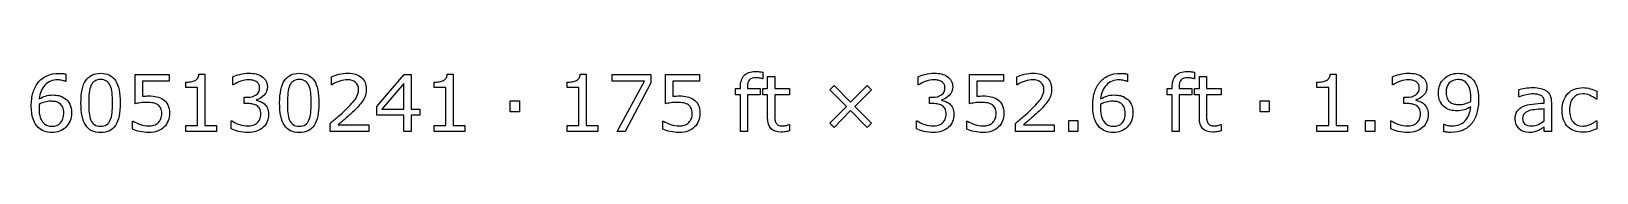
# Model space of a CAD drawing. Extents: x -13 to 750, y 12 to 2314.
# Drawn here: x 569.5 to 749.9, y 28.8 to 35.8 of the extents above; entities that cross this region are included whole.
import ezdxf

# ---------------------------------------------------------------- set-up
doc = ezdxf.new("R2010")
doc.units = 0
doc.layers.get('0').update_dxf_attribs({"linetype": 'CONTINUOUS'})

msp = doc.modelspace()

# ---------------------------------------------------------------- linework, layer by layer
at = {"color": 7}
for points in [[(573.53958, 35.4555), (573.53958, 34.6162), (573.49568, 34.6162)], [(581.48927, 32.0626), (581.48927, 35.4332), (585.42677, 35.4332), (585.42677, 34.6641), (582.33741, 34.6641), (582.33741, 32.9239)], [(590.87161, 28.8902), (587.32962, 28.8902), (587.32962, 29.5582), (588.69193, 29.5582), (588.69193, 33.9439), (587.32962, 33.9439), (587.32962, 34.5416)], [(588.85452, 35.4557), (589.53568, 35.4557), (589.53568, 29.5583), (590.87161, 29.5583), (590.87161, 28.8902)], [(592.7964, 34.2384), (592.7525, 34.2384), (592.7525, 35.1569)], [(604.18704, 34.2383), (604.14314, 34.2383), (604.14314, 35.1612)], [(619.48001, 28.8902), (615.93802, 28.8902), (615.93802, 29.5582), (617.30032, 29.5582), (617.30032, 33.9439), (615.93802, 33.9439), (615.93802, 34.5416)], [(617.46292, 35.4557), (618.14407, 35.4557), (618.14407, 29.5583), (619.48001, 29.5583), (619.48001, 28.8902)], [(634.80374, 28.8902), (631.26175, 28.8902), (631.26175, 29.5582), (632.62405, 29.5582), (632.62405, 33.9439), (631.26175, 33.9439), (631.26175, 34.5416)], [(632.78665, 35.4557), (633.4678, 35.4557), (633.4678, 29.5583), (634.80374, 29.5583), (634.80374, 28.8902)], [(642.58644, 32.0626), (642.58644, 35.4332), (646.52394, 35.4332), (646.52394, 34.6641), (643.43458, 34.6641), (643.43458, 32.9239)], [(653.82327, 34.9283), (653.77937, 34.9283)], [(654.3638, 30.4938), (654.3638, 33.1042), (653.80569, 33.1042), (653.80569, 33.7985), (654.3638, 33.7985), (654.3638, 35.2091), (655.18997, 35.2091), (655.18997, 33.7985), (656.89505, 33.7985), (656.89505, 33.1042), (655.18997, 33.1042), (655.18997, 30.8673)], [(653.82331, 35.6838), (653.82327, 34.9283)], [(671.73977, 34.2384), (671.69587, 34.2384), (671.69587, 35.1569)], [(677.59767, 32.0626), (677.59767, 35.4332), (681.53517, 35.4332), (681.53517, 34.6641), (678.44581, 34.6641), (678.44581, 32.9239)], [(683.1304, 34.2383), (683.0865, 34.2383), (683.0865, 35.1612)], [(695.80862, 35.4557), (695.80862, 34.6164), (695.76472, 34.6164)], [(703.55179, 34.9285), (703.50789, 34.9285)], [(704.09232, 30.494), (704.09232, 33.1044), (703.53421, 33.1044), (703.53421, 33.7987), (704.09232, 33.7987), (704.09232, 35.2093), (704.91849, 35.2093), (704.91849, 33.7987), (706.62357, 33.7987), (706.62357, 33.1044), (704.91849, 33.1044), (704.91849, 30.8675)], [(703.55184, 35.6838), (703.55179, 34.9285)], [(721.17386, 28.8904), (717.63187, 28.8904), (717.63187, 29.5584), (718.99417, 29.5584), (718.99417, 33.9441), (717.63187, 33.9441), (717.63187, 34.5418)], [(719.15677, 35.4559), (719.83792, 35.4559), (719.83792, 29.5585), (721.17386, 29.5585), (721.17386, 28.8904)], [(726.37257, 34.2386), (726.32867, 34.2386), (726.32867, 35.1571)], [(594.47071, 32.0762), (594.07521, 32.0762), (594.07521, 32.8057), (594.38282, 32.8057)], [(595.44635, 32.5289), (595.44635, 32.4669)], [(652.02595, 33.9659), (652.02595, 33.7989), (653.5157, 33.7989), (653.5157, 33.1046), (652.05232, 33.1046), (652.05232, 28.89), (651.22614, 28.89), (651.22614, 33.1044), (650.66804, 33.1044), (650.66804, 33.7987), (651.22614, 33.7987), (651.22614, 33.9613)], [(673.41408, 32.0762), (673.01858, 32.0762), (673.01858, 32.8057), (673.32619, 32.8057)], [(674.38972, 32.5289), (674.38972, 32.4669)], [(701.75448, 33.9661), (701.75448, 33.7991), (703.24422, 33.7991), (703.24422, 33.1048), (701.78084, 33.1048), (701.78084, 28.89), (700.95467, 28.89), (700.95467, 33.1044), (700.39656, 33.1044), (700.39656, 33.7987), (700.95467, 33.7987), (700.95467, 33.9613)], [(728.04689, 32.0764), (727.65138, 32.0764), (727.65138, 32.8059), (727.95899, 32.8059)], [(729.02252, 32.5291), (729.02252, 32.4671)], [(735.36862, 32.7441), (735.36819, 32.7444)], [(740.94925, 32.8543), (740.90535, 32.8543), (740.90535, 33.6936)], [(749.86136, 33.5047), (749.86136, 32.5862), (749.81746, 32.5862)], [(573.28508, 30.9775), (573.2847, 30.9776)], [(574.17683, 31.0133), (574.17679, 31.0126)], [(585.47071, 30.9694), (585.47073, 30.9688)], [(596.39117, 32.0407), (596.39114, 32.0411)], [(646.56788, 30.9694), (646.5679, 30.9688)], [(675.33454, 32.0407), (675.3345, 32.0411)], [(681.57911, 30.9694), (681.57913, 30.9688)], [(695.55412, 30.9777), (695.55374, 30.9778)], [(696.44587, 31.0135), (696.44583, 31.0128)], [(729.96735, 32.0409), (729.96732, 32.0413)], [(743.81888, 32.1339), (743.81888, 32.2613)], [(743.81888, 30.0989), (743.81888, 31.4656)], [(744.64071, 32.2212), (744.64066, 28.8904)], [(581.20804, 29.1363), (581.20804, 30.0635), (581.26954, 30.0635)], [(592.56351, 29.1671), (592.56351, 30.0855), (592.62941, 30.0855)], [(608.41019, 28.8902), (603.9805, 28.8902), (603.9805, 29.8087)], [(604.89019, 29.6417), (608.41021, 29.6417), (608.41019, 28.8902)], [(642.30521, 29.1363), (642.30521, 30.0635), (642.36671, 30.0635)], [(656.85112, 29.6764), (656.89502, 29.6764), (656.89505, 28.9341)], [(671.50687, 29.1671), (671.50687, 30.0855), (671.57277, 30.0855)], [(677.31644, 29.1363), (677.31644, 30.0635), (677.37794, 30.0635)], [(687.35355, 28.8902), (682.92386, 28.8902), (682.92386, 29.8087)], [(683.83355, 29.6417), (687.35357, 29.6417), (687.35355, 28.8902)], [(706.57964, 29.6766), (706.62354, 29.6766), (706.62357, 28.9343)], [(726.13968, 29.1673), (726.13968, 30.0857), (726.20558, 30.0857)], [(732.26126, 28.864), (732.26126, 29.7034), (732.30516, 29.7034)], [(743.81888, 30.0988), (743.81888, 30.0989)], [(744.64066, 28.8904), (743.81888, 28.8904), (743.81888, 29.4133)], [(749.81746, 30.1077), (749.86136, 30.1077), (749.86136, 29.198)]]:
    msp.add_lwpolyline(points, dxfattribs=at)
for points in [[(614.28128, 30.7315), (613.31009, 30.7315), (613.31009, 28.89), (612.46634, 28.89), (612.46634, 30.7313), (609.33304, 30.7313), (609.33304, 31.7421), (612.5015, 35.4335), (613.31009, 35.4335), (613.31009, 31.4344), (614.28128, 31.4344)], [(612.46634, 31.4346), (612.46634, 34.3878), (609.93069, 31.4346)], [(640.91653, 34.4537), (637.95462, 28.8902), (637.01419, 28.8902), (640.16507, 34.6646), (636.43851, 34.6646), (636.43851, 35.4337), (640.91653, 35.4337)], [(666.33011, 29.8394), (665.84232, 29.3516), (663.9263, 31.2852), (662.01028, 29.3516), (661.52249, 29.8394), (663.45609, 31.7554), (661.52249, 33.6714), (662.01028, 34.1592), (663.9263, 32.2256), (665.84232, 34.1592), (666.33011, 33.6714), (664.39651, 31.7554)], [(736.25584, 32.5554)], [(579.793, 32.1641)], [(602.67972, 32.1641)], [(625.76419, 31.1358), (624.7139, 31.1358), (624.7139, 32.3795), (625.76419, 32.3795)], [(712.13431, 31.136), (711.08401, 31.136), (711.08401, 32.3797), (712.13431, 32.3797)], [(578.63724, 30.169)], [(601.52396, 30.169)], [(690.10013, 28.8902), (689.04984, 28.8902), (689.04984, 30.1426), (690.10013, 30.1426)], [(724.29398, 28.8904), (723.24368, 28.8904), (723.24368, 30.1428), (724.29398, 30.1428)]]:
    msp.add_lwpolyline(points, close=True, dxfattribs=at)
for points in [[(569.72952, 33.3065), (569.8555, 33.754767), (570.05472, 34.1532), (570.32718, 34.5018)], [(570.32718, 34.5018), (570.584993, 34.832867), (570.917513, 35.0907), (571.32474, 35.2753)], [(572.61677, 34.8012), (571.98689, 34.8012), (571.48445, 34.603467), (571.10945, 34.208)], [(571.32474, 35.2753), (571.731967, 35.462767), (572.206577, 35.5565), (572.74857, 35.5565)], [(573.12214, 34.7392), (572.95808, 34.780533), (572.789623, 34.8012), (572.61677, 34.8012)], [(572.74857, 35.5565), (572.921417, 35.5565), (573.066433, 35.549167), (573.18362, 35.5345)], [(573.49568, 34.6162), (573.413647, 34.6602), (573.289133, 34.7012), (573.12214, 34.7392)], [(573.18362, 35.5345), (573.300813, 35.519833), (573.419467, 35.4935), (573.53958, 35.4555)], [(575.26663, 32.1553), (575.26663, 33.318433), (575.449737, 34.176833), (575.81595, 34.7305)], [(575.81595, 34.7305), (576.182157, 35.287167), (576.753447, 35.5655), (577.52982, 35.5655)], [(576.84427, 34.669), (576.665557, 34.554733), (576.523467, 34.3819), (576.418, 34.1505)], [(577.52982, 34.8404), (577.254427, 34.8404), (577.02591, 34.783267), (576.84427, 34.669)], [(577.52982, 35.5655), (578.314973, 35.5655), (578.887727, 35.282767), (579.24808, 34.7173)], [(578.21097, 34.669), (578.03519, 34.783267), (577.80814, 34.8404), (577.52982, 34.8404)], [(578.63284, 34.1592), (578.5303, 34.3848), (578.389677, 34.554733), (578.21097, 34.669)], [(579.24808, 34.7173), (579.61136, 34.154833), (579.793, 33.303767), (579.793, 32.1641)], [(587.32962, 34.5416), (587.514193, 34.5416), (587.711947, 34.556267), (587.92288, 34.5856)], [(587.92288, 34.5856), (588.13382, 34.6176), (588.29349, 34.663), (588.40189, 34.7218)], [(588.40189, 34.7218), (588.53665, 34.795067), (588.642117, 34.887367), (588.71829, 34.9987)], [(588.71829, 34.9987), (588.79739, 35.112967), (588.8428, 35.2653), (588.85452, 35.4557)], [(592.7525, 35.1569), (592.960507, 35.259433), (593.237363, 35.3532), (593.58307, 35.4382)], [(593.68409, 34.6603), (593.370617, 34.5607), (593.07472, 34.420067), (592.7964, 34.2384)], [(593.58307, 35.4382), (593.931703, 35.526067), (594.268617, 35.57), (594.59381, 35.57)], [(594.57179, 34.8097), (594.29347, 34.8097), (593.99757, 34.7599), (593.68409, 34.6603)], [(595.05958, 34.7657), (594.916027, 34.795033), (594.75343, 34.8097), (594.57179, 34.8097)], [(594.59381, 35.57), (594.913143, 35.57), (595.194393, 35.540667), (595.43756, 35.482)], [(595.46388, 34.6075), (595.3379, 34.683633), (595.203133, 34.736367), (595.05958, 34.7657)], [(595.43756, 35.482), (595.680727, 35.423333), (595.900453, 35.329567), (596.09674, 35.2007)], [(595.74513, 34.3131), (595.677743, 34.433167), (595.583993, 34.5313), (595.46388, 34.6075)], [(595.8462, 33.9), (595.8462, 34.0582), (595.81251, 34.1959), (595.74513, 34.3131)], [(596.09674, 35.2007), (596.30768, 35.0601), (596.467347, 34.8902), (596.57574, 34.691)], [(596.57574, 34.691), (596.68414, 34.4918), (596.73834, 34.2589), (596.73834, 33.9923)], [(598.15335, 32.1553), (598.15335, 33.318433), (598.336457, 34.176833), (598.70267, 34.7305)], [(598.70267, 34.7305), (599.068877, 35.287167), (599.640163, 35.5655), (600.41653, 35.5655)], [(599.73099, 34.669), (599.552277, 34.554733), (599.410187, 34.3819), (599.30472, 34.1505)], [(600.41653, 34.8404), (600.141143, 34.8404), (599.91263, 34.783267), (599.73099, 34.669)], [(600.41653, 35.5655), (601.20169, 35.5655), (601.774447, 35.282767), (602.1348, 34.7173)], [(601.09769, 34.669), (600.921903, 34.783267), (600.69485, 34.8404), (600.41653, 34.8404)], [(601.51956, 34.1592), (601.41702, 34.3848), (601.276397, 34.554733), (601.09769, 34.669)], [(602.1348, 34.7173), (602.49808, 34.154833), (602.67972, 33.303767), (602.67972, 32.1641)], [(604.14314, 35.1612), (604.351147, 35.263733), (604.628, 35.357467), (604.9737, 35.4424)], [(605.09671, 34.669), (604.786163, 34.575267), (604.48294, 34.4317), (604.18704, 34.2383)], [(604.9737, 35.4424), (605.322333, 35.5274), (605.65925, 35.5699), (605.98445, 35.5699)], [(605.96243, 34.8096), (605.69583, 34.8096), (605.407257, 34.762733), (605.09671, 34.669)], [(606.89847, 34.5196), (606.67581, 34.712933), (606.363797, 34.8096), (605.96243, 34.8096)], [(605.98445, 35.5699), (606.655343, 35.5699), (607.18122, 35.4073), (607.56208, 35.0821)], [(607.23685, 33.7242), (607.23685, 34.064), (607.124057, 34.329133), (606.89847, 34.5196)], [(607.56208, 35.0821), (607.94294, 34.759833), (608.13337, 34.321833), (608.13337, 33.7681)], [(615.93802, 34.5416), (616.122587, 34.5416), (616.32034, 34.556267), (616.53128, 34.5856)], [(616.53128, 34.5856), (616.74222, 34.6176), (616.901887, 34.663), (617.01028, 34.7218)], [(617.01028, 34.7218), (617.145047, 34.795067), (617.250517, 34.887367), (617.32669, 34.9987)], [(617.32669, 34.9987), (617.40579, 35.112967), (617.4512, 35.2653), (617.46292, 35.4557)], [(631.26175, 34.5416), (631.446317, 34.5416), (631.64407, 34.556267), (631.85501, 34.5856)], [(631.85501, 34.5856), (632.06595, 34.6176), (632.225617, 34.663), (632.33401, 34.7218)], [(632.33401, 34.7218), (632.468777, 34.795067), (632.574247, 34.887367), (632.65042, 34.9987)], [(632.65042, 34.9987), (632.72952, 35.112967), (632.77493, 35.2653), (632.78665, 35.4557)], [(651.22614, 33.9613), (651.22614, 34.5443), (651.37116, 34.991067), (651.6612, 35.3016)], [(651.6612, 35.3016), (651.95124, 35.615067), (652.370187, 35.7718), (652.91804, 35.7718)], [(652.26325, 34.814), (652.10505, 34.658733), (652.02595, 34.376033), (652.02595, 33.9659)], [(653.03669, 35.0513), (652.682197, 35.0513), (652.424383, 34.9722), (652.26325, 34.814)], [(652.91804, 35.7718), (653.102607, 35.7718), (653.268133, 35.763133), (653.41462, 35.7458)], [(653.42341, 35.0073), (653.276923, 35.036633), (653.148017, 35.0513), (653.03669, 35.0513)], [(653.41462, 35.7458), (653.564033, 35.728467), (653.700263, 35.7078), (653.82331, 35.6838)], [(653.77937, 34.9283), (653.68855, 34.9543), (653.569897, 34.980633), (653.42341, 35.0073)], [(671.69587, 35.1569), (671.903877, 35.259433), (672.180733, 35.3532), (672.52644, 35.4382)], [(672.62746, 34.6603), (672.313987, 34.5607), (672.01809, 34.420067), (671.73977, 34.2384)], [(672.52644, 35.4382), (672.875073, 35.526067), (673.211987, 35.57), (673.53718, 35.57)], [(673.51516, 34.8097), (673.23684, 34.8097), (672.94094, 34.7599), (672.62746, 34.6603)], [(674.00295, 34.7657), (673.859397, 34.795033), (673.6968, 34.8097), (673.51516, 34.8097)], [(673.53718, 35.57), (673.856513, 35.57), (674.137763, 35.540667), (674.38093, 35.482)], [(674.40725, 34.6075), (674.28127, 34.683633), (674.146503, 34.736367), (674.00295, 34.7657)], [(674.38093, 35.482), (674.624097, 35.423333), (674.843823, 35.329567), (675.04011, 35.2007)], [(674.6885, 34.3131), (674.621113, 34.433167), (674.527363, 34.5313), (674.40725, 34.6075)], [(674.78957, 33.9), (674.78957, 34.0582), (674.75588, 34.1959), (674.6885, 34.3131)], [(675.04011, 35.2007), (675.25105, 35.0601), (675.410717, 34.8902), (675.51911, 34.691)], [(675.51911, 34.691), (675.62751, 34.4918), (675.68171, 34.2589), (675.68171, 33.9923)], [(683.0865, 35.1612), (683.294507, 35.263733), (683.57136, 35.357467), (683.91706, 35.4424)], [(684.04007, 34.669), (683.729523, 34.575267), (683.4263, 34.4317), (683.1304, 34.2383)], [(683.91706, 35.4424), (684.265693, 35.5274), (684.602607, 35.5699), (684.9278, 35.5699)], [(684.90579, 34.8096), (684.63919, 34.8096), (684.350617, 34.762733), (684.04007, 34.669)], [(685.84183, 34.5196), (685.61917, 34.712933), (685.307157, 34.8096), (684.90579, 34.8096)], [(684.9278, 35.5699), (685.5987, 35.5699), (686.12458, 35.4073), (686.50544, 35.0821)], [(686.18021, 33.7242), (686.18021, 34.064), (686.067417, 34.329133), (685.84183, 34.5196)], [(686.50544, 35.0821), (686.8863, 34.759833), (687.07673, 34.321833), (687.07673, 33.7681)], [(691.99857, 33.3067), (692.124543, 33.754967), (692.32376, 34.1534), (692.59622, 34.502)], [(692.59622, 34.502), (692.854033, 34.833067), (693.186553, 35.0909), (693.59378, 35.2755)], [(694.88581, 34.8014), (694.25593, 34.8014), (693.75349, 34.603667), (693.37849, 34.2082)], [(693.59378, 35.2755), (694.001007, 35.462967), (694.475617, 35.5567), (695.01761, 35.5567)], [(695.39118, 34.7394), (695.22712, 34.780733), (695.058663, 34.8014), (694.88581, 34.8014)], [(695.01761, 35.5567), (695.190463, 35.5567), (695.335483, 35.549367), (695.45267, 35.5347)], [(695.76472, 34.6164), (695.682687, 34.6604), (695.558173, 34.7014), (695.39118, 34.7394)], [(695.45267, 35.5347), (695.569857, 35.520033), (695.688507, 35.4937), (695.80862, 35.4557)], [(700.95467, 33.9613), (700.95467, 34.5443), (701.09969, 34.991067), (701.38973, 35.3016)], [(701.38973, 35.3016), (701.67977, 35.615067), (702.098713, 35.7718), (702.64656, 35.7718)], [(701.99178, 34.8142), (701.83358, 34.658933), (701.75448, 34.376233), (701.75448, 33.9661)], [(702.76522, 35.0515), (702.410727, 35.0515), (702.152913, 34.9724), (701.99178, 34.8142)], [(702.64656, 35.7718), (702.831133, 35.7718), (702.996663, 35.763133), (703.14315, 35.7458)], [(703.15194, 35.0075), (703.005453, 35.036833), (702.876547, 35.0515), (702.76522, 35.0515)], [(703.14315, 35.7458), (703.292563, 35.728467), (703.428793, 35.7078), (703.55184, 35.6838)], [(703.50789, 34.9285), (703.41707, 34.9545), (703.29842, 34.980833), (703.15194, 35.0075)], [(717.63187, 34.5418), (717.816437, 34.5418), (718.01419, 34.556467), (718.22513, 34.5858)], [(718.22513, 34.5858), (718.436063, 34.6178), (718.59573, 34.6632), (718.70413, 34.722)], [(718.70413, 34.722), (718.838897, 34.795267), (718.944367, 34.887567), (719.02054, 34.9989)], [(719.02054, 34.9989), (719.09964, 35.113167), (719.14505, 35.2655), (719.15677, 35.4559)], [(726.32867, 35.1571), (726.536683, 35.259633), (726.81354, 35.3534), (727.15924, 35.4384)], [(727.26026, 34.6605), (726.946787, 34.5609), (726.65089, 34.420267), (726.37257, 34.2386)], [(727.15924, 35.4384), (727.507873, 35.526267), (727.844787, 35.5702), (728.16998, 35.5702)], [(728.14796, 34.8099), (727.86964, 34.8099), (727.57374, 34.7601), (727.26026, 34.6605)], [(728.63575, 34.7659), (728.492197, 34.795233), (728.3296, 34.8099), (728.14796, 34.8099)], [(728.16998, 35.5702), (728.48932, 35.5702), (728.77057, 35.540867), (729.01373, 35.4822)], [(729.04005, 34.6077), (728.91407, 34.683833), (728.779303, 34.736567), (728.63575, 34.7659)], [(729.01373, 35.4822), (729.256897, 35.423533), (729.476623, 35.329767), (729.67291, 35.2009)], [(729.3213, 34.3133), (729.25392, 34.433367), (729.16017, 34.5315), (729.04005, 34.6077)], [(729.42237, 33.9002), (729.42237, 34.0584), (729.38868, 34.1961), (729.3213, 34.3133)], [(729.67291, 35.2009), (729.88385, 35.0603), (730.04352, 34.8904), (730.15192, 34.6912)], [(730.15192, 34.6912), (730.260313, 34.492), (730.31451, 34.2591), (730.31451, 33.9925)], [(731.624, 33.3069), (731.624, 33.9749), (731.843727, 34.518367), (732.28318, 34.9373)], [(732.28318, 34.9373), (732.722633, 35.356233), (733.258767, 35.5657), (733.89158, 35.5657)], [(732.88089, 34.454), (732.637723, 34.190333), (732.51614, 33.819733), (732.51614, 33.3422)], [(733.88284, 34.8495), (733.460967, 34.8495), (733.126983, 34.717667), (732.88089, 34.454)], [(734.397, 34.7615), (734.2388, 34.820167), (734.067413, 34.8495), (733.88284, 34.8495)], [(733.89158, 35.5657), (734.207987, 35.5657), (734.500957, 35.5159), (734.77049, 35.4163)], [(734.84085, 34.4802), (734.703157, 34.612067), (734.555207, 34.705833), (734.397, 34.7615)], [(734.77049, 35.4163), (735.040023, 35.319633), (735.275863, 35.173133), (735.47801, 34.9768)], [(735.22757, 33.8386), (735.133817, 34.114), (735.00491, 34.327867), (734.84085, 34.4802)], [(735.47801, 34.9768), (735.72703, 34.733667), (735.918923, 34.4202), (736.05369, 34.0364)], [(569.54495, 31.764), (569.54495, 32.344067), (569.606473, 32.858233), (569.72952, 33.3065)], [(571.10945, 34.208), (570.73445, 33.8154), (570.516187, 33.283667), (570.45466, 32.6128)], [(570.45466, 32.6128), (570.700753, 32.7622), (570.942453, 32.874967), (571.17976, 32.9511)], [(571.17976, 32.9511), (571.419993, 33.030233), (571.696847, 33.0698), (572.01032, 33.0698)], [(572.01032, 33.0698), (572.28864, 33.0698), (572.53327, 33.043467), (572.74421, 32.9908)], [(572.74421, 32.9908), (572.958077, 32.9408), (573.17634, 32.838267), (573.399, 32.6832)], [(573.399, 32.6832), (573.656813, 32.504467), (573.85017, 32.278867), (573.97907, 32.0064)], [(576.21146, 33.3023), (576.176327, 32.9537), (576.15876, 32.571367), (576.15876, 32.1553)], [(576.418, 34.1505), (576.318393, 33.9337), (576.249547, 33.650967), (576.21146, 33.3023)], [(578.84378, 33.3243), (578.808647, 33.652433), (578.738333, 33.930733), (578.63284, 34.1592)], [(578.90088, 32.1641), (578.90088, 32.609433), (578.881847, 32.996167), (578.84378, 33.3243)], [(582.33741, 32.9239), (582.46339, 32.9359), (582.592297, 32.944567), (582.72413, 32.9499)], [(582.72413, 32.9499), (582.85597, 32.956567), (582.97023, 32.9599), (583.06691, 32.9599)], [(583.06691, 32.9599), (583.421397, 32.9599), (583.731943, 32.929233), (583.99855, 32.8679)], [(583.99855, 32.8679), (584.26515, 32.809233), (584.509777, 32.703733), (584.73243, 32.5514)], [(584.73243, 32.5514), (584.966803, 32.390267), (585.148443, 32.182267), (585.27735, 31.9274)], [(594.38282, 32.8057), (594.828133, 32.8057), (595.182627, 32.898), (595.4463, 33.0826)], [(595.4463, 33.0826), (595.7129, 33.270067), (595.8462, 33.542533), (595.8462, 33.9)], [(596.35162, 33.0386), (596.09674, 32.769067), (595.794983, 32.599167), (595.44635, 32.5289)], [(595.44635, 32.4669), (595.586977, 32.443567), (595.74811, 32.393767), (595.92975, 32.3175)], [(596.73834, 33.9923), (596.73834, 33.628967), (596.609433, 33.311067), (596.35162, 33.0386)], [(599.09818, 33.3023), (599.063047, 32.9537), (599.04548, 32.571367), (599.04548, 32.1553)], [(599.30472, 34.1505), (599.205107, 33.9337), (599.13626, 33.650967), (599.09818, 33.3023)], [(601.7305, 33.3243), (601.695367, 33.652433), (601.625053, 33.930733), (601.51956, 34.1592)], [(601.7876, 32.1641), (601.7876, 32.609433), (601.768567, 32.996167), (601.7305, 33.3243)], [(605.76907, 31.3863), (606.33157, 31.931233), (606.716827, 32.363367), (606.92484, 32.6827)], [(606.92484, 32.6827), (607.132847, 33.004967), (607.23685, 33.352133), (607.23685, 33.7242)], [(607.75982, 32.4586), (607.64556, 32.276933), (607.510793, 32.0982), (607.35552, 31.9224)], [(608.03667, 33.0694), (607.975137, 32.855533), (607.882853, 32.651933), (607.75982, 32.4586)], [(608.13337, 33.7681), (608.13337, 33.5191), (608.101137, 33.2862), (608.03667, 33.0694)], [(643.43458, 32.9239), (643.56056, 32.9359), (643.689467, 32.944567), (643.8213, 32.9499)], [(643.8213, 32.9499), (643.953133, 32.956567), (644.06739, 32.9599), (644.16407, 32.9599)], [(644.16407, 32.9599), (644.518563, 32.9599), (644.82911, 32.929233), (645.09571, 32.8679)], [(645.09571, 32.8679), (645.362317, 32.809233), (645.606947, 32.703733), (645.8296, 32.5514)], [(645.8296, 32.5514), (646.063973, 32.390267), (646.245613, 32.182267), (646.37452, 31.9274)], [(673.32619, 32.8057), (673.771503, 32.8057), (674.125997, 32.898), (674.38967, 33.0826)], [(674.38967, 33.0826), (674.65627, 33.270067), (674.78957, 33.542533), (674.78957, 33.9)], [(675.29499, 33.0386), (675.04011, 32.769067), (674.738353, 32.599167), (674.38972, 32.5289)], [(674.38972, 32.4669), (674.530347, 32.443567), (674.69148, 32.393767), (674.87312, 32.3175)], [(675.68171, 33.9923), (675.68171, 33.628967), (675.552803, 33.311067), (675.29499, 33.0386)], [(678.44581, 32.9239), (678.57179, 32.9359), (678.700697, 32.944567), (678.83253, 32.9499)], [(678.83253, 32.9499), (678.964363, 32.956567), (679.07862, 32.9599), (679.1753, 32.9599)], [(679.1753, 32.9599), (679.529793, 32.9599), (679.84034, 32.929233), (680.10694, 32.8679)], [(680.10694, 32.8679), (680.373547, 32.809233), (680.618177, 32.703733), (680.84083, 32.5514)], [(680.84083, 32.5514), (681.075203, 32.390267), (681.256843, 32.182267), (681.38575, 31.9274)], [(684.71243, 31.3863), (685.27493, 31.931233), (685.660183, 32.363367), (685.86819, 32.6827)], [(685.86819, 32.6827), (686.076203, 33.004967), (686.18021, 33.352133), (686.18021, 33.7242)], [(686.70318, 32.4586), (686.58892, 32.276933), (686.454153, 32.0982), (686.29888, 31.9224)], [(686.98003, 33.0694), (686.918497, 32.855533), (686.826213, 32.651933), (686.70318, 32.4586)], [(687.07673, 33.7681), (687.07673, 33.5191), (687.044497, 33.2862), (686.98003, 33.0694)], [(691.814, 31.7642), (691.814, 32.344267), (691.875523, 32.858433), (691.99857, 33.3067)], [(693.37849, 34.2082), (693.00349, 33.8156), (692.785227, 33.283867), (692.7237, 32.613)], [(692.7237, 32.613), (692.969793, 32.7624), (693.211493, 32.875167), (693.4488, 32.9513)], [(693.4488, 32.9513), (693.689033, 33.030433), (693.96589, 33.07), (694.27937, 33.07)], [(694.27937, 33.07), (694.55769, 33.07), (694.802317, 33.043667), (695.01325, 32.991)], [(695.01325, 32.991), (695.227117, 32.941), (695.44538, 32.838467), (695.66804, 32.6834)], [(695.66804, 32.6834), (695.925853, 32.504667), (696.119213, 32.279067), (696.24812, 32.0066)], [(727.95899, 32.8059), (728.404303, 32.8059), (728.758797, 32.8982), (729.02247, 33.0828)], [(729.02247, 33.0828), (729.28907, 33.270267), (729.42237, 33.542733), (729.42237, 33.9002)], [(729.92779, 33.0388), (729.67291, 32.769267), (729.371153, 32.599367), (729.02252, 32.5291)], [(729.02252, 32.4671), (729.163147, 32.443767), (729.32428, 32.393967), (729.50592, 32.3177)], [(730.31451, 33.9925), (730.31451, 33.629167), (730.185603, 33.311267), (729.92779, 33.0388)], [(731.81736, 32.3181), (731.688453, 32.5935), (731.624, 32.9231), (731.624, 33.3069)], [(732.51614, 33.3422), (732.51614, 33.063867), (732.555693, 32.8368), (732.6348, 32.661)], [(732.6348, 32.661), (732.7139, 32.4852), (732.8472, 32.3314), (733.0347, 32.1996)], [(735.36819, 32.7444), (735.36819, 33.198533), (735.321317, 33.563267), (735.22757, 33.8386)], [(735.35062, 32.331), (735.353287, 32.392333), (735.356287, 32.4524), (735.35962, 32.5112)], [(735.35962, 32.5112), (735.36562, 32.572533), (735.36862, 32.650167), (735.36862, 32.7441)], [(736.05369, 34.0364), (736.188457, 33.655533), (736.25584, 33.161867), (736.25584, 32.5554)], [(736.25589, 32.5554), (736.25589, 31.984133), (736.189973, 31.4656), (736.05814, 30.9998)], [(740.90535, 33.6936), (741.066483, 33.7376), (741.299393, 33.785933), (741.60408, 33.8386)], [(741.77542, 33.1004), (741.50882, 33.0444), (741.23343, 32.962367), (740.94925, 32.8543)], [(741.60408, 33.8386), (741.908773, 33.891267), (742.209067, 33.9176), (742.50496, 33.9176)], [(742.50052, 33.1884), (742.28372, 33.1884), (742.04202, 33.159067), (741.77542, 33.1004)], [(743.01468, 33.1534), (742.85062, 33.176733), (742.679233, 33.1884), (742.50052, 33.1884)], [(742.50496, 33.9176), (742.850667, 33.9176), (743.15096, 33.888267), (743.40584, 33.8296)], [(743.43655, 33.0172), (743.319363, 33.084533), (743.17874, 33.129933), (743.01468, 33.1534)], [(743.40584, 33.8296), (743.663653, 33.774267), (743.88631, 33.677567), (744.07381, 33.5395)], [(743.7178, 32.7271), (743.653333, 32.850167), (743.559583, 32.946867), (743.43655, 33.0172)], [(743.81888, 32.2613), (743.81888, 32.448833), (743.785187, 32.6041), (743.7178, 32.7271)], [(744.07381, 33.5395), (744.258383, 33.404767), (744.39901, 33.230467), (744.49569, 33.0166)], [(744.49569, 33.0166), (744.59237, 32.802733), (744.64071, 32.5376), (744.64071, 32.2212)], [(745.87991, 31.3382), (745.87991, 32.140933), (746.099637, 32.7708), (746.53909, 33.2278)], [(746.53909, 33.2278), (746.981477, 33.6848), (747.564487, 33.9133), (748.28812, 33.9133)], [(747.14119, 32.7224), (746.871663, 32.408933), (746.7369, 31.947533), (746.7369, 31.3382)], [(748.25301, 33.197), (747.784263, 33.197), (747.413657, 33.0388), (747.14119, 32.7224)], [(749.03524, 33.0388), (748.768633, 33.144267), (748.50789, 33.197), (748.25301, 33.197)], [(748.28812, 33.9133), (748.569367, 33.9133), (748.844757, 33.873767), (749.11429, 33.7947)], [(749.81746, 32.5862), (749.565507, 32.782467), (749.304767, 32.933333), (749.03524, 33.0388)], [(749.11429, 33.7947), (749.38675, 33.715567), (749.635773, 33.6189), (749.86136, 33.5047)], [(569.7471, 30.3138), (569.612333, 30.7152), (569.54495, 31.1986), (569.54495, 31.764)], [(570.43703, 31.7994), (570.434363, 31.740733), (570.43303, 31.666033), (570.43303, 31.5753)], [(570.43303, 31.5753), (570.43303, 31.112367), (570.479903, 30.746133), (570.57365, 30.4766)], [(570.45023, 31.9883), (570.44423, 31.923633), (570.43983, 31.860667), (570.43703, 31.7994)], [(571.10941, 32.2608), (570.895537, 32.202133), (570.67581, 32.1113), (570.45023, 31.9883)], [(571.80374, 32.3488), (571.55472, 32.3488), (571.323277, 32.319467), (571.10941, 32.2608)], [(572.3179, 32.3048), (572.15384, 32.334133), (571.982453, 32.3488), (571.80374, 32.3488)], [(572.76614, 32.1202), (572.63138, 32.213933), (572.481967, 32.275467), (572.3179, 32.3048)], [(573.16165, 31.6544), (573.08255, 31.833067), (572.950713, 31.988333), (572.76614, 32.1202)], [(572.92033, 29.8569), (573.163497, 30.117633), (573.28508, 30.491167), (573.28508, 30.9775)], [(573.2847, 30.9776), (573.2847, 31.250067), (573.243683, 31.475667), (573.16165, 31.6544)], [(574.17679, 31.0126), (574.17679, 30.347533), (573.957063, 29.804067), (573.51761, 29.3822)], [(573.97907, 32.0064), (574.11091, 31.733933), (574.17683, 31.4029), (574.17683, 31.0133)], [(575.80716, 29.5889), (575.446807, 30.145567), (575.26663, 31.001033), (575.26663, 32.1553)], [(576.15876, 32.1553), (576.15876, 31.6983), (576.17486, 31.316), (576.20706, 31.0084)], [(576.20706, 31.0084), (576.23926, 30.700733), (576.308107, 30.425333), (576.4136, 30.1822)], [(578.63724, 30.169), (578.73978, 30.406333), (578.808627, 30.684667), (578.84378, 31.004)], [(578.84378, 31.004), (578.881847, 31.326267), (578.90088, 31.712967), (578.90088, 32.1641)], [(579.793, 32.1641), (579.793, 30.9893), (579.60843, 30.1265), (579.23929, 29.5757)], [(582.1045, 32.168), (581.8672, 32.132667), (581.662123, 32.097533), (581.48927, 32.0626)], [(582.85157, 32.221), (582.593757, 32.221), (582.344733, 32.203333), (582.1045, 32.168)], [(583.58107, 32.151), (583.36427, 32.197667), (583.121103, 32.221), (582.85157, 32.221)], [(584.13917, 31.9181), (583.98683, 32.029433), (583.800797, 32.107067), (583.58107, 32.151)], [(584.45997, 31.5446), (584.383797, 31.699867), (584.276863, 31.824367), (584.13917, 31.9181)], [(584.57862, 30.9733), (584.57862, 31.1989), (584.53907, 31.389333), (584.45997, 31.5446)], [(584.47755, 30.3625), (584.54493, 30.538233), (584.57862, 30.741833), (584.57862, 30.9733)], [(585.27735, 31.9274), (585.406257, 31.672533), (585.47071, 31.3532), (585.47071, 30.9694)], [(585.47073, 30.9688), (585.47073, 30.664133), (585.415067, 30.372633), (585.30374, 30.0943)], [(595.07716, 32.0232), (594.88966, 32.058533), (594.68751, 32.0762), (594.47071, 32.0762)], [(595.55616, 31.8386), (595.424327, 31.929467), (595.26466, 31.991), (595.07716, 32.0232)], [(595.86378, 31.4739), (595.79054, 31.629167), (595.688, 31.750733), (595.55616, 31.8386)], [(595.97804, 30.8938), (595.97804, 31.1282), (595.939953, 31.321567), (595.86378, 31.4739)], [(595.87696, 30.3049), (595.944347, 30.460167), (595.97804, 30.656467), (595.97804, 30.8938)], [(595.92975, 32.3175), (596.11139, 32.2443), (596.265197, 32.152033), (596.39117, 32.0407)], [(596.39114, 32.0411), (596.531767, 31.9151), (596.64749, 31.7569), (596.73831, 31.5665)], [(596.87454, 30.8282), (596.87454, 30.529333), (596.82034, 30.2554), (596.71194, 30.0064)], [(596.73831, 31.5665), (596.82913, 31.376033), (596.87454, 31.129933), (596.87454, 30.8282)], [(598.69388, 29.5889), (598.333527, 30.145567), (598.15335, 31.001033), (598.15335, 32.1553)], [(599.04548, 32.1553), (599.04548, 31.6983), (599.06158, 31.316), (599.09378, 31.0084)], [(599.09378, 31.0084), (599.12598, 30.700733), (599.194827, 30.425333), (599.30032, 30.1822)], [(601.52396, 30.169), (601.626493, 30.406333), (601.69534, 30.684667), (601.7305, 31.004)], [(601.7305, 31.004), (601.768567, 31.326267), (601.7876, 31.712967), (601.7876, 32.1641)], [(602.67972, 32.1641), (602.67972, 30.9893), (602.49515, 30.1265), (602.12601, 29.5757)], [(604.90335, 30.5997), (605.213897, 30.863367), (605.50247, 31.125567), (605.76907, 31.3863)], [(606.79741, 31.338), (606.483937, 31.030333), (606.160207, 30.7315), (605.82622, 30.4415)], [(607.35552, 31.9224), (607.203173, 31.746667), (607.017137, 31.551867), (606.79741, 31.338)], [(643.20167, 32.168), (642.964363, 32.132667), (642.759287, 32.097533), (642.58644, 32.0626)], [(643.94874, 32.221), (643.690927, 32.221), (643.441903, 32.203333), (643.20167, 32.168)], [(644.67823, 32.151), (644.461437, 32.197667), (644.218273, 32.221), (643.94874, 32.221)], [(645.23634, 31.9181), (645.083993, 32.029433), (644.897957, 32.107067), (644.67823, 32.151)], [(645.55714, 31.5446), (645.480967, 31.699867), (645.374033, 31.824367), (645.23634, 31.9181)], [(645.67579, 30.9733), (645.67579, 31.1989), (645.63624, 31.389333), (645.55714, 31.5446)], [(645.57472, 30.3625), (645.6421, 30.538233), (645.67579, 30.741833), (645.67579, 30.9733)], [(646.37452, 31.9274), (646.503427, 31.672533), (646.56788, 31.3532), (646.56788, 30.9694)], [(646.5679, 30.9688), (646.5679, 30.664133), (646.512237, 30.372633), (646.40091, 30.0943)], [(655.18997, 30.8673), (655.18997, 30.6095), (655.195837, 30.407367), (655.20757, 30.2609)], [(674.02053, 32.0232), (673.83303, 32.058533), (673.63088, 32.0762), (673.41408, 32.0762)], [(674.49953, 31.8386), (674.367697, 31.929467), (674.20803, 31.991), (674.02053, 32.0232)], [(674.80715, 31.4739), (674.73391, 31.629167), (674.63137, 31.750733), (674.49953, 31.8386)], [(674.92141, 30.8938), (674.92141, 31.1282), (674.883323, 31.321567), (674.80715, 31.4739)], [(674.82033, 30.3049), (674.887717, 30.460167), (674.92141, 30.656467), (674.92141, 30.8938)], [(674.87312, 32.3175), (675.05476, 32.2443), (675.208567, 32.152033), (675.33454, 32.0407)], [(675.3345, 32.0411), (675.475127, 31.9151), (675.59085, 31.7569), (675.68167, 31.5665)], [(675.8179, 30.8282), (675.8179, 30.529333), (675.7637, 30.2554), (675.6553, 30.0064)], [(675.68167, 31.5665), (675.77249, 31.376033), (675.8179, 31.129933), (675.8179, 30.8282)], [(678.2129, 32.168), (677.975593, 32.132667), (677.770517, 32.097533), (677.59767, 32.0626)], [(678.95997, 32.221), (678.702157, 32.221), (678.453133, 32.203333), (678.2129, 32.168)], [(679.68946, 32.151), (679.472667, 32.197667), (679.229503, 32.221), (678.95997, 32.221)], [(680.24757, 31.9181), (680.095223, 32.029433), (679.909187, 32.107067), (679.68946, 32.151)], [(680.56837, 31.5446), (680.492197, 31.699867), (680.385263, 31.824367), (680.24757, 31.9181)], [(680.68702, 30.9733), (680.68702, 31.1989), (680.64747, 31.389333), (680.56837, 31.5446)], [(680.58595, 30.3625), (680.65333, 30.538233), (680.68702, 30.741833), (680.68702, 30.9733)], [(681.38575, 31.9274), (681.514657, 31.672533), (681.57911, 31.3532), (681.57911, 30.9694)], [(681.57913, 30.9688), (681.57913, 30.664133), (681.523467, 30.372633), (681.41214, 30.0943)], [(683.84671, 30.5997), (684.157257, 30.863367), (684.44583, 31.125567), (684.71243, 31.3863)], [(685.74077, 31.338), (685.427297, 31.030333), (685.103567, 30.7315), (684.76958, 30.4415)], [(686.29888, 31.9224), (686.146533, 31.746667), (685.960497, 31.551867), (685.74077, 31.338)], [(692.01614, 30.314), (691.88138, 30.7154), (691.814, 31.1988), (691.814, 31.7642)], [(692.70607, 31.7996), (692.703403, 31.740933), (692.70207, 31.666233), (692.70207, 31.5755)], [(692.70207, 31.5755), (692.70207, 31.112567), (692.748947, 30.746333), (692.8427, 30.4768)], [(692.71927, 31.9885), (692.71327, 31.923833), (692.70887, 31.860867), (692.70607, 31.7996)], [(693.37845, 32.261), (693.164583, 32.202333), (692.944857, 32.1115), (692.71927, 31.9885)], [(694.07278, 32.349), (693.82376, 32.349), (693.592317, 32.319667), (693.37845, 32.261)], [(694.58694, 32.305), (694.42288, 32.334333), (694.251493, 32.349), (694.07278, 32.349)], [(695.03519, 32.1204), (694.900423, 32.214133), (694.751007, 32.275667), (694.58694, 32.305)], [(695.43069, 31.6546), (695.35159, 31.833267), (695.219757, 31.988533), (695.03519, 32.1204)], [(695.18938, 29.8571), (695.43254, 30.117833), (695.55412, 30.491367), (695.55412, 30.9777)], [(695.55374, 30.9778), (695.55374, 31.250267), (695.512723, 31.475867), (695.43069, 31.6546)], [(696.44583, 31.0128), (696.44583, 30.347733), (696.226103, 29.804267), (695.78665, 29.3824)], [(696.24812, 32.0066), (696.379953, 31.734133), (696.44587, 31.4031), (696.44587, 31.0135)], [(704.91849, 30.8675), (704.91849, 30.6097), (704.924357, 30.407567), (704.93609, 30.2611)], [(728.65333, 32.0234), (728.46583, 32.058733), (728.263683, 32.0764), (728.04689, 32.0764)], [(729.13233, 31.8388), (729.000497, 31.929667), (728.84083, 31.9912), (728.65333, 32.0234)], [(729.43995, 31.4741), (729.36671, 31.629367), (729.26417, 31.750933), (729.13233, 31.8388)], [(729.55421, 30.894), (729.55421, 31.1284), (729.516123, 31.321767), (729.43995, 31.4741)], [(729.45314, 30.3051), (729.52052, 30.460367), (729.55421, 30.656667), (729.55421, 30.894)], [(729.50592, 32.3177), (729.68756, 32.2445), (729.84137, 32.152233), (729.96735, 32.0409)], [(729.96732, 32.0413), (730.10794, 31.9153), (730.22366, 31.7571), (730.31448, 31.5667)], [(730.45071, 30.8284), (730.45071, 30.529533), (730.396513, 30.2556), (730.28812, 30.0066)], [(730.31448, 31.5667), (730.4053, 31.376233), (730.45071, 31.130133), (730.45071, 30.8284)], [(732.40184, 31.637), (732.144027, 31.815667), (731.9492, 32.0427), (731.81736, 32.3181)], [(733.05662, 31.3294), (732.839827, 31.382067), (732.621567, 31.4846), (732.40184, 31.637)], [(733.0347, 32.1996), (733.166533, 32.1088), (733.311553, 32.047267), (733.46976, 32.015)], [(733.79051, 31.2504), (733.520977, 31.2504), (733.276347, 31.276733), (733.05662, 31.3294)], [(733.46976, 32.015), (733.62796, 31.985667), (733.80374, 31.971), (733.9971, 31.971)], [(734.57713, 31.3558), (734.336897, 31.285533), (734.07469, 31.2504), (733.79051, 31.2504)], [(733.9971, 31.971), (734.225613, 31.971), (734.45706, 32.001667), (734.69144, 32.063)], [(735.34617, 31.7074), (735.07371, 31.543333), (734.817363, 31.426133), (734.57713, 31.3558)], [(734.69144, 32.063), (734.925813, 32.124333), (735.14554, 32.213667), (735.35062, 32.331)], [(734.70457, 30.099), (735.07371, 30.488667), (735.287577, 31.0248), (735.34617, 31.7074)], [(736.05814, 30.9998), (735.929233, 30.533933), (735.732943, 30.136967), (735.46927, 29.8089)], [(740.47025, 30.3145), (740.47025, 30.686567), (740.54935, 30.986867), (740.70755, 31.2154)], [(740.70755, 31.2154), (740.868683, 31.446867), (741.0972, 31.6285), (741.3931, 31.7603)], [(741.54251, 30.9557), (741.396023, 30.8151), (741.32278, 30.6203), (741.32278, 30.3713)], [(741.3931, 31.7603), (741.691927, 31.892167), (742.050813, 31.981533), (742.46976, 32.0284)], [(742.11819, 31.2721), (741.88089, 31.204767), (741.688997, 31.0993), (741.54251, 30.9557)], [(742.92679, 31.3996), (742.586943, 31.370267), (742.31741, 31.327767), (742.11819, 31.2721)], [(742.46976, 32.0284), (742.888707, 32.075067), (743.338413, 32.110233), (743.81888, 32.1339)], [(743.81888, 31.4656), (743.566927, 31.450933), (743.269563, 31.428933), (742.92679, 31.3996)], [(746.05569, 30.2088), (745.938503, 30.531067), (745.87991, 30.907533), (745.87991, 31.3382)], [(746.7369, 31.3382), (746.7369, 30.7464), (746.868733, 30.290833), (747.1324, 29.9715)], [(570.33157, 29.347), (570.079617, 29.5902), (569.884793, 29.912467), (569.7471, 30.3138)], [(571.0303, 28.9032), (570.766633, 29.0028), (570.533723, 29.150733), (570.33157, 29.347)], [(570.57365, 30.4766), (570.67033, 30.21), (570.802167, 29.999067), (570.96916, 29.8438)], [(570.96916, 29.8438), (571.103927, 29.714933), (571.248947, 29.619733), (571.40422, 29.5582)], [(571.90921, 28.7538), (571.586943, 28.7538), (571.293973, 28.8036), (571.0303, 28.9032)], [(571.40422, 29.5582), (571.56242, 29.499533), (571.733807, 29.4702), (571.91838, 29.4702)], [(573.51761, 29.3822), (573.081083, 28.963267), (572.54495, 28.7538), (571.90921, 28.7538)], [(571.91838, 29.4702), (572.343187, 29.4702), (572.67717, 29.5991), (572.92033, 29.8569)], [(577.52982, 28.754), (576.74466, 28.754), (576.17044, 29.0323), (575.80716, 29.5889)], [(576.4136, 30.1822), (576.51028, 29.953667), (576.646513, 29.779333), (576.8223, 29.6592)], [(576.8223, 29.6592), (577.001007, 29.539133), (577.236847, 29.4791), (577.52982, 29.4791)], [(577.52982, 29.4791), (577.805207, 29.4791), (578.03372, 29.536233), (578.21536, 29.6505)], [(579.23929, 29.5757), (578.873077, 29.0279), (578.303253, 28.754), (577.52982, 28.754)], [(578.21536, 29.6505), (578.397, 29.7647), (578.537627, 29.937533), (578.63724, 30.169)], [(582.04739, 28.8682), (581.716337, 28.941467), (581.436553, 29.030833), (581.20804, 29.1363)], [(581.26954, 30.0635), (581.509773, 29.911167), (581.791023, 29.7808), (582.11329, 29.6724)], [(583.08011, 28.754), (582.72269, 28.754), (582.37845, 28.792067), (582.04739, 28.8682)], [(582.11329, 29.6724), (582.435557, 29.566933), (582.751963, 29.5142), (583.06251, 29.5142)], [(583.06251, 29.5142), (583.270517, 29.5142), (583.4712, 29.543533), (583.66456, 29.6022)], [(584.09085, 28.9166), (583.80081, 28.8082), (583.463897, 28.754), (583.08011, 28.754)], [(583.66456, 29.6022), (583.860847, 29.660867), (584.035163, 29.7634), (584.18751, 29.9098)], [(584.84671, 29.3912), (584.63577, 29.186133), (584.383817, 29.027933), (584.09085, 28.9166)], [(584.18751, 29.9098), (584.316417, 30.0358), (584.413097, 30.1867), (584.47755, 30.3625)], [(585.30374, 30.0943), (585.192413, 29.815967), (585.04007, 29.5816), (584.84671, 29.3912)], [(593.42923, 28.8858), (593.07767, 28.970733), (592.789097, 29.0645), (592.56351, 29.1671)], [(592.62941, 30.0855), (592.87843, 29.921433), (593.171397, 29.7852), (593.50831, 29.6768)], [(594.5015, 28.754), (594.138213, 28.754), (593.78079, 28.797933), (593.42923, 28.8858)], [(593.50831, 29.6768), (593.845223, 29.5684), (594.17042, 29.5142), (594.4839, 29.5142)], [(594.4839, 29.5142), (594.668467, 29.5142), (594.864753, 29.544867), (595.07276, 29.6062)], [(595.47708, 28.899), (595.18118, 28.802333), (594.855987, 28.754), (594.5015, 28.754)], [(595.07276, 29.6062), (595.280773, 29.667533), (595.449233, 29.758367), (595.57814, 29.8787)], [(596.25491, 29.356), (596.035183, 29.150933), (595.775907, 28.9986), (595.47708, 28.899)], [(595.57814, 29.8787), (595.7129, 30.007567), (595.812507, 30.149633), (595.87696, 30.3049)], [(596.71194, 30.0064), (596.603547, 29.7574), (596.451203, 29.5406), (596.25491, 29.356)], [(600.41653, 28.754), (599.631377, 28.754), (599.05716, 29.0323), (598.69388, 29.5889)], [(599.30032, 30.1822), (599.397, 29.953667), (599.53323, 29.779333), (599.70901, 29.6592)], [(599.70901, 29.6592), (599.887723, 29.539133), (600.123563, 29.4791), (600.41653, 29.4791)], [(600.41653, 29.4791), (600.691923, 29.4791), (600.92044, 29.536233), (601.10208, 29.6505)], [(602.12601, 29.5757), (601.759797, 29.0279), (601.18997, 28.754), (600.41653, 28.754)], [(601.10208, 29.6505), (601.28372, 29.7647), (601.424347, 29.937533), (601.52396, 30.169)], [(603.9805, 29.8087), (604.28812, 30.072367), (604.595737, 30.336033), (604.90335, 30.5997)], [(605.82622, 30.4415), (605.49224, 30.154367), (605.18023, 29.887767), (604.89019, 29.6417)], [(643.14456, 28.8682), (642.813507, 28.941467), (642.533723, 29.030833), (642.30521, 29.1363)], [(642.36671, 30.0635), (642.606943, 29.911167), (642.888193, 29.7808), (643.21046, 29.6724)], [(644.17728, 28.754), (643.819853, 28.754), (643.475613, 28.792067), (643.14456, 28.8682)], [(643.21046, 29.6724), (643.532727, 29.566933), (643.849133, 29.5142), (644.15968, 29.5142)], [(644.15968, 29.5142), (644.367687, 29.5142), (644.56837, 29.543533), (644.76173, 29.6022)], [(645.18802, 28.9166), (644.89798, 28.8082), (644.561067, 28.754), (644.17728, 28.754)], [(644.76173, 29.6022), (644.958017, 29.660867), (645.132333, 29.7634), (645.28468, 29.9098)], [(645.94388, 29.3912), (645.73294, 29.186133), (645.480987, 29.027933), (645.18802, 28.9166)], [(645.28468, 29.9098), (645.413587, 30.0358), (645.510267, 30.1867), (645.57472, 30.3625)], [(646.40091, 30.0943), (646.289583, 29.815967), (646.13724, 29.5816), (645.94388, 29.3912)], [(654.75491, 29.1974), (654.49417, 29.466933), (654.3638, 29.899067), (654.3638, 30.4938)], [(655.89749, 28.7931), (655.396517, 28.7931), (655.015657, 28.927867), (654.75491, 29.1974)], [(655.20757, 30.2609), (655.219303, 30.117367), (655.26032, 29.9826), (655.33062, 29.8566)], [(655.33062, 29.8566), (655.395087, 29.7394), (655.482977, 29.652967), (655.59429, 29.5973)], [(655.59429, 29.5973), (655.70855, 29.544633), (655.8814, 29.5183), (656.11284, 29.5183)], [(656.11284, 29.5183), (656.247607, 29.5183), (656.388233, 29.5373), (656.53472, 29.5753)], [(656.89505, 28.9341), (656.739777, 28.892767), (656.569853, 28.8591), (656.38528, 28.8331)], [(656.53472, 29.5753), (656.681207, 29.616633), (656.786673, 29.650333), (656.85112, 29.6764)], [(672.37259, 28.8858), (672.02103, 28.970733), (671.732457, 29.0645), (671.50687, 29.1671)], [(671.57277, 30.0855), (671.821797, 29.921433), (672.114767, 29.7852), (672.45168, 29.6768)], [(673.44485, 28.754), (673.08157, 28.754), (672.72415, 28.797933), (672.37259, 28.8858)], [(672.45168, 29.6768), (672.788593, 29.5684), (673.11379, 29.5142), (673.42727, 29.5142)], [(673.42727, 29.5142), (673.611837, 29.5142), (673.808123, 29.544867), (674.01613, 29.6062)], [(674.42044, 28.899), (674.12454, 28.802333), (673.799343, 28.754), (673.44485, 28.754)], [(674.01613, 29.6062), (674.224143, 29.667533), (674.3926, 29.758367), (674.5215, 29.8787)], [(675.19827, 29.356), (674.978543, 29.150933), (674.719267, 28.9986), (674.42044, 28.899)], [(674.5215, 29.8787), (674.656267, 30.007567), (674.755877, 30.149633), (674.82033, 30.3049)], [(675.6553, 30.0064), (675.546907, 29.7574), (675.394563, 29.5406), (675.19827, 29.356)], [(678.15579, 28.8682), (677.824737, 28.941467), (677.544953, 29.030833), (677.31644, 29.1363)], [(677.37794, 30.0635), (677.618173, 29.911167), (677.899423, 29.7808), (678.22169, 29.6724)], [(679.18851, 28.754), (678.831083, 28.754), (678.486843, 28.792067), (678.15579, 28.8682)], [(678.22169, 29.6724), (678.543957, 29.566933), (678.860363, 29.5142), (679.17091, 29.5142)], [(679.17091, 29.5142), (679.378917, 29.5142), (679.5796, 29.543533), (679.77296, 29.6022)], [(680.19925, 28.9166), (679.90921, 28.8082), (679.572297, 28.754), (679.18851, 28.754)], [(679.77296, 29.6022), (679.969247, 29.660867), (680.143563, 29.7634), (680.29591, 29.9098)], [(680.95511, 29.3912), (680.74417, 29.186133), (680.492217, 29.027933), (680.19925, 28.9166)], [(680.29591, 29.9098), (680.424817, 30.0358), (680.521497, 30.1867), (680.58595, 30.3625)], [(681.41214, 30.0943), (681.300813, 29.815967), (681.14847, 29.5816), (680.95511, 29.3912)], [(682.92386, 29.8087), (683.231473, 30.072367), (683.53909, 30.336033), (683.84671, 30.5997)], [(684.76958, 30.4415), (684.4356, 30.154367), (684.12359, 29.887767), (683.83355, 29.6417)], [(692.60062, 29.3472), (692.348667, 29.5904), (692.15384, 29.912667), (692.01614, 30.314)], [(693.29935, 28.9034), (693.035677, 29.003), (692.802767, 29.150933), (692.60062, 29.3472)], [(692.8427, 30.4768), (692.93938, 30.2102), (693.071213, 29.999267), (693.2382, 29.844)], [(693.2382, 29.844), (693.372967, 29.715133), (693.517987, 29.619933), (693.67326, 29.5584)], [(694.17825, 28.754), (693.855983, 28.754), (693.563017, 28.8038), (693.29935, 28.9034)], [(693.67326, 29.5584), (693.831467, 29.499733), (694.002853, 29.4704), (694.18742, 29.4704)], [(695.78665, 29.3824), (695.35013, 28.963467), (694.813997, 28.754), (694.17825, 28.754)], [(694.18742, 29.4704), (694.612227, 29.4704), (694.946213, 29.5993), (695.18938, 29.8571)], [(704.48343, 29.1976), (704.22269, 29.467133), (704.09232, 29.899267), (704.09232, 30.494)], [(705.62601, 28.7933), (705.12503, 28.7933), (704.74417, 28.928067), (704.48343, 29.1976)], [(704.93609, 30.2611), (704.947823, 30.117567), (704.988837, 29.9828), (705.05913, 29.8568)], [(705.05913, 29.8568), (705.123597, 29.7396), (705.211487, 29.653167), (705.3228, 29.5975)], [(705.3228, 29.5975), (705.43706, 29.544833), (705.609913, 29.5185), (705.84136, 29.5185)], [(705.84136, 29.5185), (705.976127, 29.5185), (706.11675, 29.5375), (706.26323, 29.5755)], [(706.62357, 28.9343), (706.468297, 28.892967), (706.298373, 28.8593), (706.1138, 28.8333)], [(706.26323, 29.5755), (706.409717, 29.616833), (706.515187, 29.650533), (706.57964, 29.6766)], [(727.0054, 28.886), (726.65384, 28.970933), (726.365267, 29.0647), (726.13968, 29.1673)], [(726.20558, 30.0857), (726.4546, 29.921633), (726.747567, 29.7854), (727.08448, 29.677)], [(728.07767, 28.7542), (727.71439, 28.7542), (727.356967, 28.798133), (727.0054, 28.886)], [(727.08448, 29.677), (727.421393, 29.5686), (727.74659, 29.5144), (728.06007, 29.5144)], [(728.06007, 29.5144), (728.244637, 29.5144), (728.440927, 29.545067), (728.64894, 29.6064)], [(729.05325, 28.8992), (728.757357, 28.802533), (728.432163, 28.7542), (728.07767, 28.7542)], [(728.64894, 29.6064), (728.856947, 29.667733), (729.025403, 29.758567), (729.15431, 29.8789)], [(729.83109, 29.3562), (729.611363, 29.151133), (729.352083, 28.9988), (729.05325, 28.8992)], [(729.15431, 29.8789), (729.289077, 30.007767), (729.388687, 30.149833), (729.45314, 30.3051)], [(730.28812, 30.0066), (730.17972, 29.7576), (730.027377, 29.5408), (729.83109, 29.3562)], [(732.62161, 28.789), (732.486843, 28.803667), (732.366727, 28.828667), (732.26126, 28.864)], [(732.30516, 29.7034), (732.39012, 29.6594), (732.510237, 29.6169), (732.66551, 29.5759)], [(732.66551, 29.5759), (732.820783, 29.5379), (732.993633, 29.5189), (733.18406, 29.5189)], [(734.46732, 29.0354), (734.065947, 28.8538), (733.594267, 28.763), (733.05228, 28.763)], [(733.18406, 29.5189), (733.83152, 29.5189), (734.338357, 29.712267), (734.70457, 30.099)], [(735.46927, 29.8089), (735.20267, 29.4749), (734.868687, 29.217067), (734.46732, 29.0354)], [(740.93167, 29.1939), (740.624057, 29.4869), (740.47025, 29.860433), (740.47025, 30.3145)], [(742.05667, 28.7545), (741.61429, 28.7545), (741.23929, 28.900967), (740.93167, 29.1939)], [(741.32278, 30.3713), (741.32278, 30.090033), (741.407743, 29.8776), (741.57767, 29.734)], [(741.57767, 29.734), (741.74759, 29.5934), (742.006867, 29.5231), (742.3555, 29.5231)], [(742.3555, 29.5231), (742.64554, 29.5231), (742.910677, 29.578767), (743.15091, 29.6901)], [(743.1597, 28.9915), (743.022007, 28.9241), (742.863803, 28.868433), (742.68509, 28.8245)], [(743.15091, 29.6901), (743.391143, 29.804367), (743.6138, 29.9406), (743.81888, 30.0988)], [(743.52005, 29.2024), (743.397003, 29.114533), (743.276887, 29.044233), (743.1597, 28.9915)], [(743.81888, 29.4133), (743.745633, 29.3633), (743.646023, 29.293), (743.52005, 29.2024)], [(746.55228, 29.409), (746.338413, 29.619933), (746.172883, 29.886533), (746.05569, 30.2088)], [(747.31253, 28.9343), (747.01663, 29.039767), (746.763213, 29.198), (746.55228, 29.409)], [(747.1324, 29.9715), (747.399007, 29.655033), (747.772543, 29.4968), (748.25301, 29.4968)], [(748.28812, 28.7805), (747.933627, 28.7805), (747.60843, 28.831767), (747.31253, 28.9343)], [(748.25301, 29.4968), (748.420003, 29.4968), (748.589927, 29.5188), (748.76278, 29.5628)], [(749.07474, 28.8904), (748.828647, 28.817133), (748.56644, 28.7805), (748.28812, 28.7805)], [(748.76278, 29.5628), (748.935627, 29.6068), (749.0909, 29.6639), (749.2286, 29.7341)], [(749.86136, 29.198), (749.585967, 29.0662), (749.32376, 28.963667), (749.07474, 28.8904)], [(749.2286, 29.7341), (749.348713, 29.795433), (749.461507, 29.8599), (749.56698, 29.9275)], [(749.56698, 29.9275), (749.672447, 29.997833), (749.75594, 30.0579), (749.81746, 30.1077)], [(656.38528, 28.8331), (656.20364, 28.806433), (656.041043, 28.7931), (655.89749, 28.7931)], [(706.1138, 28.8333), (705.93216, 28.806633), (705.769563, 28.7933), (705.62601, 28.7933)], [(733.05228, 28.763), (732.899933, 28.763), (732.756377, 28.771667), (732.62161, 28.789)], [(742.68509, 28.8245), (742.506377, 28.777833), (742.296903, 28.7545), (742.05667, 28.7545)]]:
    msp.add_open_spline(points, degree=3, dxfattribs=at)

doc.saveas('drawing.dxf')
